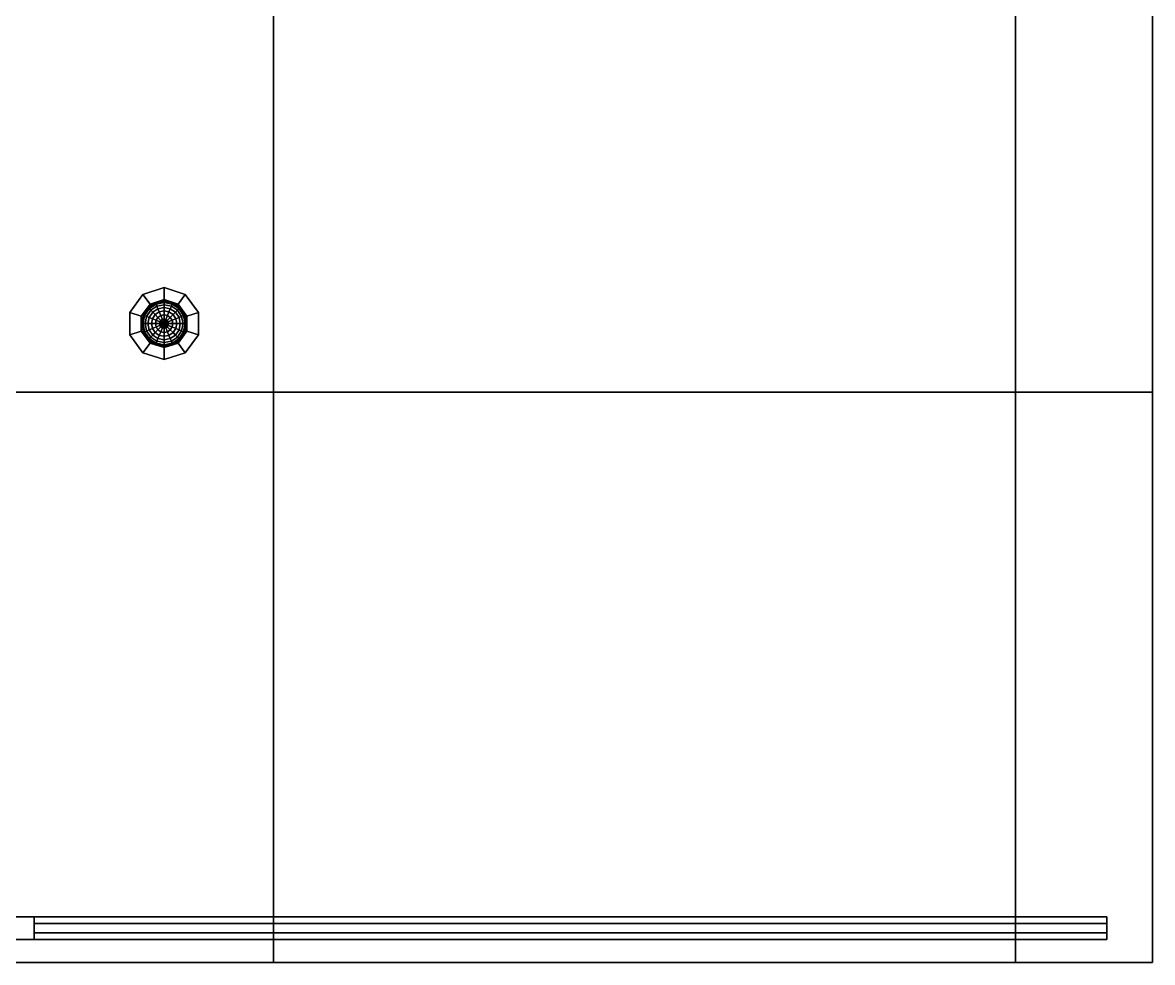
# Model space of a CAD drawing. Header units: millimetres. Extents: x -11 to 11, y -5.8 to 5.8.
# Drawn here: x 8.525 to 11, y -4.263 to -2.203 of the extents above; entities that cross this region are included whole.
import ezdxf

# ---------------------------------------------------------------- set-up
doc = ezdxf.new("R2010")
doc.units = ezdxf.units.MM
for name, color, linetype in [('copertura', 8, 'Continuous'), ('cromato', 251, 'Continuous'), ('lampada', 7, 'Continuous'), ('pavimento_balcone', 254, 'Continuous'), ('pavimento_pt', 7, 'Continuous'), ('ringhiera', 251, 'Continuous'), ('rolf', 254, 'Continuous'), ('solaio', 7, 'Continuous'), ('vetro_pannello', 248, 'Continuous')]:
    doc.layers.add(name, color=color, linetype=linetype)

msp = doc.modelspace()

# ---------------------------------------------------------------- linework, layer by layer
at = {"layer": 'copertura'}
for points in [[(10.7, 0.7375), (10.7, -4.2625), (10.7, -4.2625, 2.9), (10.7, 0.7375, 2.9)], [(10.7, 0.7375, 2.9), (10.7, -4.2625, 2.9), (10.7, -4.2625, 5.8), (10.7, 0.7375, 5.8)], [(11, -4.2625), (11, 0.7375), (11, 0.7375, 3.15), (11, -4.2625, 3.15)], [(11, -4.2625, 3.15), (11, 0.7375, 3.15), (11, 0.7375, 6.3), (11, -4.2625, 6.3)], [(0, -0.0125, 6.3), (0, -4.2625, 6.3), (11, -4.2625, 6.3), (11, -0.0125, 6.3)], [(11, -4.2625, 6.3), (7.15, -4.2625, 6.3), (7, -4.2625, 5.8), (10.7, -4.2625, 5.8)], [(10.7, -4.2625), (11, -4.2625), (11, -4.2625, 6.3), (10.7, -4.2625, 5.8)]]:
    msp.add_3dface(points, dxfattribs=at)
at = {"layer": 'cromato'}
for points in [[(8.835, -2.81, 2.7), (8.835, -2.7837, 2.7), (8.7887, -2.7987, 2.7), (8.8041, -2.82, 2.7)], [(8.8041, -2.82, 2.675), (8.7887, -2.7987, 2.675), (8.835, -2.7837, 2.675), (8.835, -2.81, 2.675)], [(8.7887, -2.7987, 2.7), (8.835, -2.7837, 2.7), (8.835, -2.7837, 2.675), (8.7887, -2.7987, 2.675)], [(8.835, -2.81, 5.7), (8.835, -2.7837, 5.7), (8.7887, -2.7987, 5.7), (8.8041, -2.82, 5.7)], [(8.8041, -2.82, 5.675), (8.7887, -2.7987, 5.675), (8.835, -2.7837, 5.675), (8.835, -2.81, 5.675)], [(8.7887, -2.7987, 5.7), (8.835, -2.7837, 5.7), (8.835, -2.7837, 5.675), (8.7887, -2.7987, 5.675)], [(8.8659, -2.82, 2.7), (8.8814, -2.7987, 2.7), (8.835, -2.7837, 2.7), (8.835, -2.81, 2.7)], [(8.835, -2.81, 2.675), (8.835, -2.7837, 2.675), (8.8814, -2.7987, 2.675), (8.8659, -2.82, 2.675)], [(8.835, -2.81, 2.7), (8.835, -2.7837, 2.7), (8.835, -2.7837, 2.675), (8.835, -2.81, 2.675)], [(8.835, -2.7837, 2.7), (8.8814, -2.7987, 2.7), (8.8814, -2.7987, 2.675), (8.835, -2.7837, 2.675)], [(8.835, -2.7837, 2.7), (8.835, -2.81, 2.7), (8.835, -2.81, 2.675), (8.835, -2.7837, 2.675)], [(8.8659, -2.82, 5.7), (8.8814, -2.7987, 5.7), (8.835, -2.7837, 5.7), (8.835, -2.81, 5.7)], [(8.835, -2.81, 5.675), (8.835, -2.7837, 5.675), (8.8814, -2.7987, 5.675), (8.8659, -2.82, 5.675)], [(8.835, -2.81, 5.7), (8.835, -2.7837, 5.7), (8.835, -2.7837, 5.675), (8.835, -2.81, 5.675)], [(8.835, -2.7837, 5.7), (8.8814, -2.7987, 5.7), (8.8814, -2.7987, 5.675), (8.835, -2.7837, 5.675)], [(8.835, -2.7837, 5.7), (8.835, -2.81, 5.7), (8.835, -2.81, 5.675), (8.835, -2.7837, 5.675)], [(8.8041, -2.82, 2.7), (8.7887, -2.7987, 2.7), (8.76, -2.8382, 2.7), (8.785, -2.8463, 2.7)], [(8.785, -2.8463, 2.675), (8.76, -2.8382, 2.675), (8.7887, -2.7987, 2.675), (8.8041, -2.82, 2.675)], [(8.76, -2.8382, 2.7), (8.7887, -2.7987, 2.7), (8.7887, -2.7987, 2.675), (8.76, -2.8382, 2.675)], [(8.8041, -2.82, 5.7), (8.7887, -2.7987, 5.7), (8.76, -2.8382, 5.7), (8.785, -2.8463, 5.7)], [(8.785, -2.8463, 5.675), (8.76, -2.8382, 5.675), (8.7887, -2.7987, 5.675), (8.8041, -2.82, 5.675)], [(8.76, -2.8382, 5.7), (8.7887, -2.7987, 5.7), (8.7887, -2.7987, 5.675), (8.76, -2.8382, 5.675)], [(8.8041, -2.82, 2.675), (8.785, -2.8463, 2.675), (8.785, -2.8463, 2.7), (8.8041, -2.82, 2.7)], [(8.8041, -2.82, 5.675), (8.785, -2.8463, 5.675), (8.785, -2.8463, 5.7), (8.8041, -2.82, 5.7)], [(8.8041, -2.82, 2.7), (8.7887, -2.7987, 2.7), (8.7887, -2.7987, 2.675), (8.8041, -2.82, 2.675)], [(8.7887, -2.7987, 2.7), (8.8041, -2.82, 2.7), (8.8041, -2.82, 2.675), (8.7887, -2.7987, 2.675)], [(8.8041, -2.82, 5.7), (8.7887, -2.7987, 5.7), (8.7887, -2.7987, 5.675), (8.8041, -2.82, 5.675)], [(8.7887, -2.7987, 5.7), (8.8041, -2.82, 5.7), (8.8041, -2.82, 5.675), (8.7887, -2.7987, 5.675)], [(8.835, -2.81, 2.675), (8.8041, -2.82, 2.675), (8.8041, -2.82, 2.7), (8.835, -2.81, 2.7)], [(8.835, -2.81, 5.675), (8.8041, -2.82, 5.675), (8.8041, -2.82, 5.7), (8.835, -2.81, 5.7)], [(8.8659, -2.82, 2.675), (8.835, -2.81, 2.675), (8.835, -2.81, 2.7), (8.8659, -2.82, 2.7)], [(8.8659, -2.82, 5.675), (8.835, -2.81, 5.675), (8.835, -2.81, 5.7), (8.8659, -2.82, 5.7)], [(8.8814, -2.7987, 2.7), (8.8659, -2.82, 2.7), (8.8659, -2.82, 2.675), (8.8814, -2.7987, 2.675)], [(8.885, -2.8463, 2.7), (8.91, -2.8382, 2.7), (8.8814, -2.7987, 2.7), (8.8659, -2.82, 2.7)], [(8.8659, -2.82, 2.675), (8.8814, -2.7987, 2.675), (8.91, -2.8382, 2.675), (8.885, -2.8463, 2.675)], [(8.8659, -2.82, 2.7), (8.8814, -2.7987, 2.7), (8.8814, -2.7987, 2.675), (8.8659, -2.82, 2.675)], [(8.8814, -2.7987, 5.7), (8.8659, -2.82, 5.7), (8.8659, -2.82, 5.675), (8.8814, -2.7987, 5.675)], [(8.885, -2.8463, 5.7), (8.91, -2.8382, 5.7), (8.8814, -2.7987, 5.7), (8.8659, -2.82, 5.7)], [(8.8659, -2.82, 5.675), (8.8814, -2.7987, 5.675), (8.91, -2.8382, 5.675), (8.885, -2.8463, 5.675)], [(8.8659, -2.82, 5.7), (8.8814, -2.7987, 5.7), (8.8814, -2.7987, 5.675), (8.8659, -2.82, 5.675)], [(8.885, -2.8463, 2.675), (8.8659, -2.82, 2.675), (8.8659, -2.82, 2.7), (8.885, -2.8463, 2.7)], [(8.885, -2.8463, 5.675), (8.8659, -2.82, 5.675), (8.8659, -2.82, 5.7), (8.885, -2.8463, 5.7)], [(8.8814, -2.7987, 2.7), (8.91, -2.8382, 2.7), (8.91, -2.8382, 2.675), (8.8814, -2.7987, 2.675)], [(8.8814, -2.7987, 5.7), (8.91, -2.8382, 5.7), (8.91, -2.8382, 5.675), (8.8814, -2.7987, 5.675)], [(8.785, -2.8463, 2.7), (8.76, -2.8382, 2.7), (8.76, -2.8382, 2.675), (8.785, -2.8463, 2.675)], [(8.785, -2.8788, 2.7), (8.76, -2.8869, 2.7), (8.76, -2.8382, 2.7), (8.785, -2.8463, 2.7)], [(8.785, -2.8463, 2.675), (8.76, -2.8382, 2.675), (8.76, -2.8869, 2.675), (8.785, -2.8788, 2.675)], [(8.785, -2.8463, 2.7), (8.76, -2.8382, 2.7), (8.76, -2.8382, 2.675), (8.785, -2.8463, 2.675)], [(8.76, -2.8382, 2.7), (8.76, -2.8869, 2.7), (8.76, -2.8869, 2.675), (8.76, -2.8382, 2.675)], [(8.785, -2.8463, 5.7), (8.76, -2.8382, 5.7), (8.76, -2.8382, 5.675), (8.785, -2.8463, 5.675)], [(8.785, -2.8788, 5.7), (8.76, -2.8869, 5.7), (8.76, -2.8382, 5.7), (8.785, -2.8463, 5.7)], [(8.785, -2.8463, 5.675), (8.76, -2.8382, 5.675), (8.76, -2.8869, 5.675), (8.785, -2.8788, 5.675)], [(8.785, -2.8463, 5.7), (8.76, -2.8382, 5.7), (8.76, -2.8382, 5.675), (8.785, -2.8463, 5.675)], [(8.76, -2.8382, 5.7), (8.76, -2.8869, 5.7), (8.76, -2.8869, 5.675), (8.76, -2.8382, 5.675)], [(8.885, -2.8788, 2.7), (8.91, -2.8869, 2.7), (8.91, -2.8382, 2.7), (8.885, -2.8463, 2.7)], [(8.885, -2.8463, 2.675), (8.91, -2.8382, 2.675), (8.91, -2.8869, 2.675), (8.885, -2.8788, 2.675)], [(8.885, -2.8463, 2.7), (8.91, -2.8382, 2.7), (8.91, -2.8382, 2.675), (8.885, -2.8463, 2.675)], [(8.91, -2.8382, 2.7), (8.885, -2.8463, 2.7), (8.885, -2.8463, 2.675), (8.91, -2.8382, 2.675)], [(8.885, -2.8788, 5.7), (8.91, -2.8869, 5.7), (8.91, -2.8382, 5.7), (8.885, -2.8463, 5.7)], [(8.885, -2.8463, 5.675), (8.91, -2.8382, 5.675), (8.91, -2.8869, 5.675), (8.885, -2.8788, 5.675)], [(8.885, -2.8463, 5.7), (8.91, -2.8382, 5.7), (8.91, -2.8382, 5.675), (8.885, -2.8463, 5.675)], [(8.91, -2.8382, 5.7), (8.885, -2.8463, 5.7), (8.885, -2.8463, 5.675), (8.91, -2.8382, 5.675)], [(8.91, -2.8382, 2.7), (8.91, -2.8869, 2.7), (8.91, -2.8869, 2.675), (8.91, -2.8382, 2.675)], [(8.91, -2.8382, 5.7), (8.91, -2.8869, 5.7), (8.91, -2.8869, 5.675), (8.91, -2.8382, 5.675)], [(8.785, -2.8788, 2.675), (8.785, -2.8463, 2.675), (8.785, -2.8463, 2.7), (8.785, -2.8788, 2.7)], [(8.785, -2.8788, 5.675), (8.785, -2.8463, 5.675), (8.785, -2.8463, 5.7), (8.785, -2.8788, 5.7)], [(8.885, -2.8788, 2.675), (8.885, -2.8463, 2.675), (8.885, -2.8463, 2.7), (8.885, -2.8788, 2.7)], [(8.885, -2.8788, 5.675), (8.885, -2.8463, 5.675), (8.885, -2.8463, 5.7), (8.885, -2.8788, 5.7)], [(8.76, -2.8869, 2.7), (8.785, -2.8788, 2.7), (8.785, -2.8788, 2.675), (8.76, -2.8869, 2.675)], [(8.8041, -2.9051, 2.7), (8.7887, -2.9263, 2.7), (8.76, -2.8869, 2.7), (8.785, -2.8788, 2.7)], [(8.785, -2.8788, 2.675), (8.76, -2.8869, 2.675), (8.7887, -2.9263, 2.675), (8.8041, -2.9051, 2.675)], [(8.785, -2.8788, 2.7), (8.76, -2.8869, 2.7), (8.76, -2.8869, 2.675), (8.785, -2.8788, 2.675)], [(8.76, -2.8869, 5.7), (8.785, -2.8788, 5.7), (8.785, -2.8788, 5.675), (8.76, -2.8869, 5.675)], [(8.8041, -2.9051, 5.7), (8.7887, -2.9263, 5.7), (8.76, -2.8869, 5.7), (8.785, -2.8788, 5.7)], [(8.785, -2.8788, 5.675), (8.76, -2.8869, 5.675), (8.7887, -2.9263, 5.675), (8.8041, -2.9051, 5.675)], [(8.785, -2.8788, 5.7), (8.76, -2.8869, 5.7), (8.76, -2.8869, 5.675), (8.785, -2.8788, 5.675)], [(8.76, -2.8869, 2.7), (8.7887, -2.9263, 2.7), (8.7887, -2.9263, 2.675), (8.76, -2.8869, 2.675)], [(8.76, -2.8869, 5.7), (8.7887, -2.9263, 5.7), (8.7887, -2.9263, 5.675), (8.76, -2.8869, 5.675)], [(8.8041, -2.9051, 2.675), (8.785, -2.8788, 2.675), (8.785, -2.8788, 2.7), (8.8041, -2.9051, 2.7)], [(8.8041, -2.9051, 5.675), (8.785, -2.8788, 5.675), (8.785, -2.8788, 5.7), (8.8041, -2.9051, 5.7)], [(8.885, -2.8788, 2.7), (8.91, -2.8869, 2.7), (8.8814, -2.9263, 2.7), (8.8659, -2.9051, 2.7)], [(8.8659, -2.9051, 2.675), (8.8814, -2.9263, 2.675), (8.91, -2.8869, 2.675), (8.885, -2.8788, 2.675)], [(8.885, -2.8788, 2.675), (8.8659, -2.9051, 2.675), (8.8659, -2.9051, 2.7), (8.885, -2.8788, 2.7)], [(8.885, -2.8788, 5.7), (8.91, -2.8869, 5.7), (8.8814, -2.9263, 5.7), (8.8659, -2.9051, 5.7)], [(8.8659, -2.9051, 5.675), (8.8814, -2.9263, 5.675), (8.91, -2.8869, 5.675), (8.885, -2.8788, 5.675)], [(8.885, -2.8788, 5.675), (8.8659, -2.9051, 5.675), (8.8659, -2.9051, 5.7), (8.885, -2.8788, 5.7)], [(8.8814, -2.9263, 2.7), (8.91, -2.8869, 2.7), (8.91, -2.8869, 2.675), (8.8814, -2.9263, 2.675)], [(8.8814, -2.9263, 5.7), (8.91, -2.8869, 5.7), (8.91, -2.8869, 5.675), (8.8814, -2.9263, 5.675)], [(8.91, -2.8869, 2.7), (8.885, -2.8788, 2.7), (8.885, -2.8788, 2.675), (8.91, -2.8869, 2.675)], [(8.91, -2.8869, 2.7), (8.885, -2.8788, 2.7), (8.885, -2.8788, 2.675), (8.91, -2.8869, 2.675)], [(8.91, -2.8869, 5.7), (8.885, -2.8788, 5.7), (8.885, -2.8788, 5.675), (8.91, -2.8869, 5.675)], [(8.91, -2.8869, 5.7), (8.885, -2.8788, 5.7), (8.885, -2.8788, 5.675), (8.91, -2.8869, 5.675)], [(8.7887, -2.9263, 2.7), (8.8041, -2.9051, 2.7), (8.8041, -2.9051, 2.675), (8.7887, -2.9263, 2.675)], [(8.835, -2.9151, 2.7), (8.835, -2.9414, 2.7), (8.7887, -2.9263, 2.7), (8.8041, -2.9051, 2.7)], [(8.8041, -2.9051, 2.675), (8.7887, -2.9263, 2.675), (8.835, -2.9414, 2.675), (8.835, -2.9151, 2.675)], [(8.8041, -2.9051, 2.7), (8.7887, -2.9263, 2.7), (8.7887, -2.9263, 2.675), (8.8041, -2.9051, 2.675)], [(8.7887, -2.9263, 5.7), (8.8041, -2.9051, 5.7), (8.8041, -2.9051, 5.675), (8.7887, -2.9263, 5.675)], [(8.835, -2.9151, 5.7), (8.835, -2.9414, 5.7), (8.7887, -2.9263, 5.7), (8.8041, -2.9051, 5.7)], [(8.8041, -2.9051, 5.675), (8.7887, -2.9263, 5.675), (8.835, -2.9414, 5.675), (8.835, -2.9151, 5.675)], [(8.8041, -2.9051, 5.7), (8.7887, -2.9263, 5.7), (8.7887, -2.9263, 5.675), (8.8041, -2.9051, 5.675)], [(8.835, -2.9151, 2.675), (8.8041, -2.9051, 2.675), (8.8041, -2.9051, 2.7), (8.835, -2.9151, 2.7)], [(8.835, -2.9151, 5.675), (8.8041, -2.9051, 5.675), (8.8041, -2.9051, 5.7), (8.835, -2.9151, 5.7)], [(8.8659, -2.9051, 2.7), (8.8814, -2.9263, 2.7), (8.835, -2.9414, 2.7), (8.835, -2.9151, 2.7)], [(8.835, -2.9151, 2.675), (8.835, -2.9414, 2.675), (8.8814, -2.9263, 2.675), (8.8659, -2.9051, 2.675)], [(8.8659, -2.9051, 2.675), (8.835, -2.9151, 2.675), (8.835, -2.9151, 2.7), (8.8659, -2.9051, 2.7)], [(8.8659, -2.9051, 5.7), (8.8814, -2.9263, 5.7), (8.835, -2.9414, 5.7), (8.835, -2.9151, 5.7)], [(8.835, -2.9151, 5.675), (8.835, -2.9414, 5.675), (8.8814, -2.9263, 5.675), (8.8659, -2.9051, 5.675)], [(8.8659, -2.9051, 5.675), (8.835, -2.9151, 5.675), (8.835, -2.9151, 5.7), (8.8659, -2.9051, 5.7)], [(8.835, -2.9414, 2.7), (8.835, -2.9151, 2.7), (8.835, -2.9151, 2.675), (8.835, -2.9414, 2.675)], [(8.835, -2.9151, 2.7), (8.835, -2.9414, 2.7), (8.835, -2.9414, 2.675), (8.835, -2.9151, 2.675)], [(8.835, -2.9414, 5.7), (8.835, -2.9151, 5.7), (8.835, -2.9151, 5.675), (8.835, -2.9414, 5.675)], [(8.835, -2.9151, 5.7), (8.835, -2.9414, 5.7), (8.835, -2.9414, 5.675), (8.835, -2.9151, 5.675)], [(8.8814, -2.9263, 2.7), (8.8659, -2.9051, 2.7), (8.8659, -2.9051, 2.675), (8.8814, -2.9263, 2.675)], [(8.8659, -2.9051, 2.7), (8.8814, -2.9263, 2.7), (8.8814, -2.9263, 2.675), (8.8659, -2.9051, 2.675)], [(8.8814, -2.9263, 5.7), (8.8659, -2.9051, 5.7), (8.8659, -2.9051, 5.675), (8.8814, -2.9263, 5.675)], [(8.8659, -2.9051, 5.7), (8.8814, -2.9263, 5.7), (8.8814, -2.9263, 5.675), (8.8659, -2.9051, 5.675)], [(8.7887, -2.9263, 2.7), (8.835, -2.9414, 2.7), (8.835, -2.9414, 2.675), (8.7887, -2.9263, 2.675)], [(8.7887, -2.9263, 5.7), (8.835, -2.9414, 5.7), (8.835, -2.9414, 5.675), (8.7887, -2.9263, 5.675)], [(8.835, -2.9414, 2.7), (8.8814, -2.9263, 2.7), (8.8814, -2.9263, 2.675), (8.835, -2.9414, 2.675)], [(8.835, -2.9414, 5.7), (8.8814, -2.9263, 5.7), (8.8814, -2.9263, 5.675), (8.835, -2.9414, 5.675)]]:
    msp.add_3dface(points, dxfattribs=at)
at = {"layer": 'lampada'}
for points in [[(8.8003, -2.8279, 2.6652), (8.8163, -2.8172, 2.6652), (8.8159, -2.8164, 2.675), (8.7997, -2.8272, 2.675)], [(8.8003, -2.8279, 5.6652), (8.8163, -2.8172, 5.6652), (8.8159, -2.8164, 5.675), (8.7997, -2.8272, 5.675)], [(8.8024, -2.8299, 2.6559), (8.8173, -2.8199, 2.6559), (8.8163, -2.8172, 2.6652), (8.8003, -2.8279, 2.6652)], [(8.8024, -2.8299, 5.6559), (8.8173, -2.8199, 5.6559), (8.8163, -2.8172, 5.6652), (8.8003, -2.8279, 5.6652)], [(8.8056, -2.8332, 2.6472), (8.8191, -2.8241, 2.6472), (8.8173, -2.8199, 2.6559), (8.8024, -2.8299, 2.6559)], [(8.8056, -2.8332, 5.6472), (8.8191, -2.8241, 5.6472), (8.8173, -2.8199, 5.6559), (8.8024, -2.8299, 5.6559)], [(8.8163, -2.8172, 2.6652), (8.835, -2.8135, 2.6652), (8.835, -2.8125, 2.675), (8.8159, -2.8164, 2.675)], [(8.8163, -2.8172, 5.6652), (8.835, -2.8135, 5.6652), (8.835, -2.8125, 5.675), (8.8159, -2.8164, 5.675)], [(8.8173, -2.8199, 2.6559), (8.835, -2.8164, 2.6559), (8.835, -2.8135, 2.6652), (8.8163, -2.8172, 2.6652)], [(8.8173, -2.8199, 5.6559), (8.835, -2.8164, 5.6559), (8.835, -2.8135, 5.6652), (8.8163, -2.8172, 5.6652)], [(8.8191, -2.8241, 2.6472), (8.835, -2.821, 2.6472), (8.835, -2.8164, 2.6559), (8.8173, -2.8199, 2.6559)], [(8.8191, -2.8241, 5.6472), (8.835, -2.821, 5.6472), (8.835, -2.8164, 5.6559), (8.8173, -2.8199, 5.6559)], [(8.8215, -2.8299, 2.6396), (8.835, -2.8272, 2.6396), (8.835, -2.821, 2.6472), (8.8191, -2.8241, 2.6472)], [(8.8215, -2.8299, 5.6396), (8.835, -2.8272, 5.6396), (8.835, -2.821, 5.6472), (8.8191, -2.8241, 5.6472)], [(8.835, -2.8135, 2.6652), (8.8538, -2.8172, 2.6652), (8.8542, -2.8164, 2.675), (8.835, -2.8125, 2.675)], [(8.835, -2.8135, 5.6652), (8.8538, -2.8172, 5.6652), (8.8542, -2.8164, 5.675), (8.835, -2.8125, 5.675)], [(8.835, -2.8164, 2.6559), (8.8527, -2.8199, 2.6559), (8.8538, -2.8172, 2.6652), (8.835, -2.8135, 2.6652)], [(8.835, -2.8164, 5.6559), (8.8527, -2.8199, 5.6559), (8.8538, -2.8172, 5.6652), (8.835, -2.8135, 5.6652)], [(8.835, -2.821, 2.6472), (8.8509, -2.8241, 2.6472), (8.8527, -2.8199, 2.6559), (8.835, -2.8164, 2.6559)], [(8.835, -2.821, 5.6472), (8.8509, -2.8241, 5.6472), (8.8527, -2.8199, 5.6559), (8.835, -2.8164, 5.6559)], [(8.835, -2.8272, 2.6396), (8.8486, -2.8299, 2.6396), (8.8509, -2.8241, 2.6472), (8.835, -2.821, 2.6472)], [(8.835, -2.8272, 5.6396), (8.8486, -2.8299, 5.6396), (8.8509, -2.8241, 5.6472), (8.835, -2.821, 5.6472)], [(8.8509, -2.8241, 2.6472), (8.8644, -2.8332, 2.6472), (8.8677, -2.8299, 2.6559), (8.8527, -2.8199, 2.6559)], [(8.8509, -2.8241, 5.6472), (8.8644, -2.8332, 5.6472), (8.8677, -2.8299, 5.6559), (8.8527, -2.8199, 5.6559)], [(8.8527, -2.8199, 2.6559), (8.8677, -2.8299, 2.6559), (8.8697, -2.8279, 2.6652), (8.8538, -2.8172, 2.6652)], [(8.8527, -2.8199, 5.6559), (8.8677, -2.8299, 5.6559), (8.8697, -2.8279, 5.6652), (8.8538, -2.8172, 5.6652)], [(8.8538, -2.8172, 2.6652), (8.8697, -2.8279, 2.6652), (8.8704, -2.8272, 2.675), (8.8542, -2.8164, 2.675)], [(8.8538, -2.8172, 5.6652), (8.8697, -2.8279, 5.6652), (8.8704, -2.8272, 5.675), (8.8542, -2.8164, 5.675)], [(8.786, -2.8625, 2.6652), (8.7897, -2.8438, 2.6652), (8.7888, -2.8434, 2.675), (8.785, -2.8625, 2.675)], [(8.786, -2.8625, 5.6652), (8.7897, -2.8438, 5.6652), (8.7888, -2.8434, 5.675), (8.785, -2.8625, 5.675)], [(8.7888, -2.8625, 2.6559), (8.7923, -2.8449, 2.6559), (8.7897, -2.8438, 2.6652), (8.786, -2.8625, 2.6652)], [(8.7888, -2.8625, 5.6559), (8.7923, -2.8449, 5.6559), (8.7897, -2.8438, 5.6652), (8.786, -2.8625, 5.6652)], [(8.7897, -2.8438, 2.6652), (8.8003, -2.8279, 2.6652), (8.7997, -2.8272, 2.675), (8.7888, -2.8434, 2.675)], [(8.7897, -2.8438, 5.6652), (8.8003, -2.8279, 5.6652), (8.7997, -2.8272, 5.675), (8.7888, -2.8434, 5.675)], [(8.7934, -2.8625, 2.6472), (8.7966, -2.8466, 2.6472), (8.7923, -2.8449, 2.6559), (8.7888, -2.8625, 2.6559)], [(8.7934, -2.8625, 5.6472), (8.7966, -2.8466, 5.6472), (8.7923, -2.8449, 5.6559), (8.7888, -2.8625, 5.6559)], [(8.7923, -2.8449, 2.6559), (8.8024, -2.8299, 2.6559), (8.8003, -2.8279, 2.6652), (8.7897, -2.8438, 2.6652)], [(8.7923, -2.8449, 5.6559), (8.8024, -2.8299, 5.6559), (8.8003, -2.8279, 5.6652), (8.7897, -2.8438, 5.6652)], [(8.7966, -2.8466, 2.6472), (8.8056, -2.8332, 2.6472), (8.8024, -2.8299, 2.6559), (8.7923, -2.8449, 2.6559)], [(8.7966, -2.8466, 5.6472), (8.8056, -2.8332, 5.6472), (8.8024, -2.8299, 5.6559), (8.7923, -2.8449, 5.6559)], [(8.8024, -2.849, 2.6396), (8.81, -2.8375, 2.6396), (8.8056, -2.8332, 2.6472), (8.7966, -2.8466, 2.6472)], [(8.8024, -2.849, 5.6396), (8.81, -2.8375, 5.6396), (8.8056, -2.8332, 5.6472), (8.7966, -2.8466, 5.6472)], [(8.8094, -2.8519, 2.6334), (8.8154, -2.8429, 2.6334), (8.81, -2.8375, 2.6396), (8.8024, -2.849, 2.6396)], [(8.8094, -2.8519, 5.6334), (8.8154, -2.8429, 5.6334), (8.81, -2.8375, 5.6396), (8.8024, -2.849, 5.6396)], [(8.81, -2.8375, 2.6396), (8.8215, -2.8299, 2.6396), (8.8191, -2.8241, 2.6472), (8.8056, -2.8332, 2.6472)], [(8.81, -2.8375, 5.6396), (8.8215, -2.8299, 5.6396), (8.8191, -2.8241, 5.6472), (8.8056, -2.8332, 5.6472)], [(8.8173, -2.8552, 2.6288), (8.8215, -2.849, 2.6288), (8.8154, -2.8429, 2.6334), (8.8094, -2.8519, 2.6334)], [(8.8173, -2.8552, 5.6288), (8.8215, -2.849, 5.6288), (8.8154, -2.8429, 5.6334), (8.8094, -2.8519, 5.6334)], [(8.8154, -2.8429, 2.6334), (8.8244, -2.8369, 2.6334), (8.8215, -2.8299, 2.6396), (8.81, -2.8375, 2.6396)], [(8.8154, -2.8429, 5.6334), (8.8244, -2.8369, 5.6334), (8.8215, -2.8299, 5.6396), (8.81, -2.8375, 5.6396)], [(8.8215, -2.849, 2.6288), (8.8277, -2.8449, 2.6288), (8.8244, -2.8369, 2.6334), (8.8154, -2.8429, 2.6334)], [(8.8215, -2.849, 5.6288), (8.8277, -2.8449, 5.6288), (8.8244, -2.8369, 5.6334), (8.8154, -2.8429, 5.6334)], [(8.8244, -2.8369, 2.6334), (8.835, -2.8348, 2.6334), (8.835, -2.8272, 2.6396), (8.8215, -2.8299, 2.6396)], [(8.8244, -2.8369, 5.6334), (8.835, -2.8348, 5.6334), (8.835, -2.8272, 5.6396), (8.8215, -2.8299, 5.6396)], [(8.8281, -2.8557, 2.626), (8.8313, -2.8535, 2.626), (8.8277, -2.8449, 2.6288), (8.8215, -2.849, 2.6288)], [(8.8281, -2.8557, 5.626), (8.8313, -2.8535, 5.626), (8.8277, -2.8449, 5.6288), (8.8215, -2.849, 5.6288)], [(8.8277, -2.8449, 2.6288), (8.835, -2.8434, 2.6288), (8.835, -2.8348, 2.6334), (8.8244, -2.8369, 2.6334)], [(8.8277, -2.8449, 5.6288), (8.835, -2.8434, 5.6288), (8.835, -2.8348, 5.6334), (8.8244, -2.8369, 5.6334)], [(8.8313, -2.8535, 2.626), (8.835, -2.8528, 2.626), (8.835, -2.8434, 2.6288), (8.8277, -2.8449, 2.6288)], [(8.8313, -2.8535, 5.626), (8.835, -2.8528, 5.626), (8.835, -2.8434, 5.6288), (8.8277, -2.8449, 5.6288)], [(8.835, -2.8348, 2.6334), (8.8457, -2.8369, 2.6334), (8.8486, -2.8299, 2.6396), (8.835, -2.8272, 2.6396)], [(8.835, -2.8348, 5.6334), (8.8457, -2.8369, 5.6334), (8.8486, -2.8299, 5.6396), (8.835, -2.8272, 5.6396)], [(8.835, -2.8434, 2.6288), (8.8423, -2.8449, 2.6288), (8.8457, -2.8369, 2.6334), (8.835, -2.8348, 2.6334)], [(8.835, -2.8434, 5.6288), (8.8423, -2.8449, 5.6288), (8.8457, -2.8369, 5.6334), (8.835, -2.8348, 5.6334)], [(8.835, -2.8528, 2.626), (8.8388, -2.8535, 2.626), (8.8423, -2.8449, 2.6288), (8.835, -2.8434, 2.6288)], [(8.835, -2.8528, 5.626), (8.8388, -2.8535, 5.626), (8.8423, -2.8449, 5.6288), (8.835, -2.8434, 5.6288)], [(8.8388, -2.8535, 2.626), (8.8419, -2.8557, 2.626), (8.8486, -2.849, 2.6288), (8.8423, -2.8449, 2.6288)], [(8.8388, -2.8535, 5.626), (8.8419, -2.8557, 5.626), (8.8486, -2.849, 5.6288), (8.8423, -2.8449, 5.6288)], [(8.8423, -2.8449, 2.6288), (8.8486, -2.849, 2.6288), (8.8547, -2.8429, 2.6334), (8.8457, -2.8369, 2.6334)], [(8.8423, -2.8449, 5.6288), (8.8486, -2.849, 5.6288), (8.8547, -2.8429, 5.6334), (8.8457, -2.8369, 5.6334)], [(8.8457, -2.8369, 2.6334), (8.8547, -2.8429, 2.6334), (8.86, -2.8375, 2.6396), (8.8486, -2.8299, 2.6396)], [(8.8457, -2.8369, 5.6334), (8.8547, -2.8429, 5.6334), (8.86, -2.8375, 5.6396), (8.8486, -2.8299, 5.6396)], [(8.8486, -2.8299, 2.6396), (8.86, -2.8375, 2.6396), (8.8644, -2.8332, 2.6472), (8.8509, -2.8241, 2.6472)], [(8.8486, -2.8299, 5.6396), (8.86, -2.8375, 5.6396), (8.8644, -2.8332, 5.6472), (8.8509, -2.8241, 5.6472)], [(8.8486, -2.849, 2.6288), (8.8527, -2.8552, 2.6288), (8.8607, -2.8519, 2.6334), (8.8547, -2.8429, 2.6334)], [(8.8486, -2.849, 5.6288), (8.8527, -2.8552, 5.6288), (8.8607, -2.8519, 5.6334), (8.8547, -2.8429, 5.6334)], [(8.8547, -2.8429, 2.6334), (8.8607, -2.8519, 2.6334), (8.8677, -2.849, 2.6396), (8.86, -2.8375, 2.6396)], [(8.8547, -2.8429, 5.6334), (8.8607, -2.8519, 5.6334), (8.8677, -2.849, 5.6396), (8.86, -2.8375, 5.6396)], [(8.86, -2.8375, 2.6396), (8.8677, -2.849, 2.6396), (8.8734, -2.8466, 2.6472), (8.8644, -2.8332, 2.6472)], [(8.86, -2.8375, 5.6396), (8.8677, -2.849, 5.6396), (8.8734, -2.8466, 5.6472), (8.8644, -2.8332, 5.6472)], [(8.8644, -2.8332, 2.6472), (8.8734, -2.8466, 2.6472), (8.8777, -2.8449, 2.6559), (8.8677, -2.8299, 2.6559)], [(8.8644, -2.8332, 5.6472), (8.8734, -2.8466, 5.6472), (8.8777, -2.8449, 5.6559), (8.8677, -2.8299, 5.6559)], [(8.8677, -2.8299, 2.6559), (8.8777, -2.8449, 2.6559), (8.8803, -2.8438, 2.6652), (8.8697, -2.8279, 2.6652)], [(8.8677, -2.8299, 5.6559), (8.8777, -2.8449, 5.6559), (8.8803, -2.8438, 5.6652), (8.8697, -2.8279, 5.6652)], [(8.8697, -2.8279, 2.6652), (8.8803, -2.8438, 2.6652), (8.8812, -2.8434, 2.675), (8.8704, -2.8272, 2.675)], [(8.8697, -2.8279, 5.6652), (8.8803, -2.8438, 5.6652), (8.8812, -2.8434, 5.675), (8.8704, -2.8272, 5.675)], [(8.8734, -2.8466, 2.6472), (8.8766, -2.8625, 2.6472), (8.8812, -2.8625, 2.6559), (8.8777, -2.8449, 2.6559)], [(8.8734, -2.8466, 5.6472), (8.8766, -2.8625, 5.6472), (8.8812, -2.8625, 5.6559), (8.8777, -2.8449, 5.6559)], [(8.8777, -2.8449, 2.6559), (8.8812, -2.8625, 2.6559), (8.8841, -2.8625, 2.6652), (8.8803, -2.8438, 2.6652)], [(8.8777, -2.8449, 5.6559), (8.8812, -2.8625, 5.6559), (8.8841, -2.8625, 5.6652), (8.8803, -2.8438, 5.6652)], [(8.8803, -2.8438, 2.6652), (8.8841, -2.8625, 2.6652), (8.885, -2.8625, 2.675), (8.8812, -2.8434, 2.675)], [(8.8803, -2.8438, 5.6652), (8.8841, -2.8625, 5.6652), (8.885, -2.8625, 5.675), (8.8812, -2.8434, 5.675)], [(8.7897, -2.8813, 2.6652), (8.786, -2.8625, 2.6652), (8.785, -2.8625, 2.675), (8.7888, -2.8817, 2.675)], [(8.7897, -2.8813, 5.6652), (8.786, -2.8625, 5.6652), (8.785, -2.8625, 5.675), (8.7888, -2.8817, 5.675)], [(8.7923, -2.8802, 2.6559), (8.7888, -2.8625, 2.6559), (8.786, -2.8625, 2.6652), (8.7897, -2.8813, 2.6652)], [(8.7923, -2.8802, 5.6559), (8.7888, -2.8625, 5.6559), (8.786, -2.8625, 5.6652), (8.7897, -2.8813, 5.6652)], [(8.7966, -2.8785, 2.6472), (8.7934, -2.8625, 2.6472), (8.7888, -2.8625, 2.6559), (8.7923, -2.8802, 2.6559)], [(8.7966, -2.8785, 5.6472), (8.7934, -2.8625, 5.6472), (8.7888, -2.8625, 5.6559), (8.7923, -2.8802, 5.6559)], [(8.7997, -2.8625, 2.6396), (8.8024, -2.849, 2.6396), (8.7966, -2.8466, 2.6472), (8.7934, -2.8625, 2.6472)], [(8.7997, -2.8625, 5.6396), (8.8024, -2.849, 5.6396), (8.7966, -2.8466, 5.6472), (8.7934, -2.8625, 5.6472)], [(8.8024, -2.8761, 2.6396), (8.7997, -2.8625, 2.6396), (8.7934, -2.8625, 2.6472), (8.7966, -2.8785, 2.6472)], [(8.8024, -2.8761, 5.6396), (8.7997, -2.8625, 5.6396), (8.7934, -2.8625, 5.6472), (8.7966, -2.8785, 5.6472)], [(8.8072, -2.8625, 2.6334), (8.8094, -2.8519, 2.6334), (8.8024, -2.849, 2.6396), (8.7997, -2.8625, 2.6396)], [(8.8072, -2.8625, 5.6334), (8.8094, -2.8519, 5.6334), (8.8024, -2.849, 5.6396), (8.7997, -2.8625, 5.6396)], [(8.8094, -2.8732, 2.6334), (8.8072, -2.8625, 2.6334), (8.7997, -2.8625, 2.6396), (8.8024, -2.8761, 2.6396)], [(8.8094, -2.8732, 5.6334), (8.8072, -2.8625, 5.6334), (8.7997, -2.8625, 5.6396), (8.8024, -2.8761, 5.6396)], [(8.8159, -2.8625, 2.6288), (8.8173, -2.8552, 2.6288), (8.8094, -2.8519, 2.6334), (8.8072, -2.8625, 2.6334)], [(8.8159, -2.8625, 5.6288), (8.8173, -2.8552, 5.6288), (8.8094, -2.8519, 5.6334), (8.8072, -2.8625, 5.6334)], [(8.8173, -2.8699, 2.6288), (8.8159, -2.8625, 2.6288), (8.8072, -2.8625, 2.6334), (8.8094, -2.8732, 2.6334)], [(8.8173, -2.8699, 5.6288), (8.8159, -2.8625, 5.6288), (8.8072, -2.8625, 5.6334), (8.8094, -2.8732, 5.6334)], [(8.8215, -2.8761, 2.6288), (8.8173, -2.8699, 2.6288), (8.8094, -2.8732, 2.6334), (8.8154, -2.8822, 2.6334)], [(8.8215, -2.8761, 5.6288), (8.8173, -2.8699, 5.6288), (8.8094, -2.8732, 5.6334), (8.8154, -2.8822, 5.6334)], [(8.8253, -2.8625, 2.626), (8.826, -2.8588, 2.626), (8.8173, -2.8552, 2.6288), (8.8159, -2.8625, 2.6288)], [(8.8253, -2.8625, 5.626), (8.826, -2.8588, 5.626), (8.8173, -2.8552, 5.6288), (8.8159, -2.8625, 5.6288)], [(8.826, -2.8663, 2.626), (8.8253, -2.8625, 2.626), (8.8159, -2.8625, 2.6288), (8.8173, -2.8699, 2.6288)], [(8.826, -2.8663, 5.626), (8.8253, -2.8625, 5.626), (8.8159, -2.8625, 5.6288), (8.8173, -2.8699, 5.6288)], [(8.826, -2.8588, 2.626), (8.8281, -2.8557, 2.626), (8.8215, -2.849, 2.6288), (8.8173, -2.8552, 2.6288)], [(8.826, -2.8588, 5.626), (8.8281, -2.8557, 5.626), (8.8215, -2.849, 5.6288), (8.8173, -2.8552, 5.6288)], [(8.8281, -2.8694, 2.626), (8.826, -2.8663, 2.626), (8.8173, -2.8699, 2.6288), (8.8215, -2.8761, 2.6288)], [(8.8281, -2.8694, 5.626), (8.826, -2.8663, 5.626), (8.8173, -2.8699, 5.6288), (8.8215, -2.8761, 5.6288)], [(8.8313, -2.8716, 2.626), (8.8281, -2.8694, 2.626), (8.8215, -2.8761, 2.6288), (8.8277, -2.8802, 2.6288)], [(8.8313, -2.8716, 5.626), (8.8281, -2.8694, 5.626), (8.8215, -2.8761, 5.6288), (8.8277, -2.8802, 5.6288)], [(8.835, -2.8625, 2.625), (8.835, -2.8625, 2.625), (8.826, -2.8588, 2.626), (8.8253, -2.8625, 2.626)], [(8.835, -2.8625, 5.625), (8.835, -2.8625, 5.625), (8.826, -2.8588, 5.626), (8.8253, -2.8625, 5.626)], [(8.835, -2.8625, 2.625), (8.835, -2.8625, 2.625), (8.8253, -2.8625, 2.626), (8.826, -2.8663, 2.626)], [(8.835, -2.8625, 5.625), (8.835, -2.8625, 5.625), (8.8253, -2.8625, 5.626), (8.826, -2.8663, 5.626)], [(8.835, -2.8625, 2.625), (8.835, -2.8625, 2.625), (8.8281, -2.8557, 2.626), (8.826, -2.8588, 2.626)], [(8.835, -2.8625, 5.625), (8.835, -2.8625, 5.625), (8.8281, -2.8557, 5.626), (8.826, -2.8588, 5.626)], [(8.835, -2.8625, 2.625), (8.835, -2.8625, 2.625), (8.826, -2.8663, 2.626), (8.8281, -2.8694, 2.626)], [(8.835, -2.8625, 5.625), (8.835, -2.8625, 5.625), (8.826, -2.8663, 5.626), (8.8281, -2.8694, 5.626)], [(8.835, -2.8625, 2.625), (8.835, -2.8625, 2.625), (8.8313, -2.8535, 2.626), (8.8281, -2.8557, 2.626)], [(8.835, -2.8625, 5.625), (8.835, -2.8625, 5.625), (8.8313, -2.8535, 5.626), (8.8281, -2.8557, 5.626)], [(8.835, -2.8625, 2.625), (8.835, -2.8625, 2.625), (8.8281, -2.8694, 2.626), (8.8313, -2.8716, 2.626)], [(8.835, -2.8625, 5.625), (8.835, -2.8625, 5.625), (8.8281, -2.8694, 5.626), (8.8313, -2.8716, 5.626)], [(8.835, -2.8625, 2.625), (8.835, -2.8625, 2.625), (8.835, -2.8528, 2.626), (8.8313, -2.8535, 2.626)], [(8.835, -2.8625, 5.625), (8.835, -2.8625, 5.625), (8.835, -2.8528, 5.626), (8.8313, -2.8535, 5.626)], [(8.835, -2.8625, 2.625), (8.835, -2.8625, 2.625), (8.8313, -2.8716, 2.626), (8.835, -2.8723, 2.626)], [(8.835, -2.8625, 5.625), (8.835, -2.8625, 5.625), (8.8313, -2.8716, 5.626), (8.835, -2.8723, 5.626)], [(8.835, -2.8625, 2.625), (8.835, -2.8625, 2.625), (8.8388, -2.8535, 2.626), (8.835, -2.8528, 2.626)], [(8.835, -2.8625, 5.625), (8.835, -2.8625, 5.625), (8.8388, -2.8535, 5.626), (8.835, -2.8528, 5.626)], [(8.835, -2.8625, 2.625), (8.835, -2.8625, 2.625), (8.8419, -2.8557, 2.626), (8.8388, -2.8535, 2.626)], [(8.835, -2.8625, 5.625), (8.835, -2.8625, 5.625), (8.8419, -2.8557, 5.626), (8.8388, -2.8535, 5.626)], [(8.835, -2.8625, 2.625), (8.835, -2.8625, 2.625), (8.844, -2.8588, 2.626), (8.8419, -2.8557, 2.626)], [(8.835, -2.8625, 5.625), (8.835, -2.8625, 5.625), (8.844, -2.8588, 5.626), (8.8419, -2.8557, 5.626)], [(8.835, -2.8625, 2.625), (8.835, -2.8625, 2.625), (8.8448, -2.8625, 2.626), (8.844, -2.8588, 2.626)], [(8.835, -2.8625, 5.625), (8.835, -2.8625, 5.625), (8.8448, -2.8625, 5.626), (8.844, -2.8588, 5.626)], [(8.835, -2.8625, 2.625), (8.835, -2.8625, 2.625), (8.844, -2.8663, 2.626), (8.8448, -2.8625, 2.626)], [(8.835, -2.8625, 2.625), (8.835, -2.8625, 2.625), (8.8419, -2.8694, 2.626), (8.844, -2.8663, 2.626)], [(8.835, -2.8625, 2.625), (8.835, -2.8625, 2.625), (8.8388, -2.8716, 2.626), (8.8419, -2.8694, 2.626)], [(8.835, -2.8625, 2.625), (8.835, -2.8625, 2.625), (8.835, -2.8723, 2.626), (8.8388, -2.8716, 2.626)], [(8.835, -2.8625, 5.625), (8.835, -2.8625, 5.625), (8.844, -2.8663, 5.626), (8.8448, -2.8625, 5.626)], [(8.835, -2.8625, 5.625), (8.835, -2.8625, 5.625), (8.8419, -2.8694, 5.626), (8.844, -2.8663, 5.626)], [(8.835, -2.8625, 5.625), (8.835, -2.8625, 5.625), (8.8388, -2.8716, 5.626), (8.8419, -2.8694, 5.626)], [(8.835, -2.8625, 5.625), (8.835, -2.8625, 5.625), (8.835, -2.8723, 5.626), (8.8388, -2.8716, 5.626)], [(8.8419, -2.8694, 2.626), (8.8388, -2.8716, 2.626), (8.8423, -2.8802, 2.6288), (8.8486, -2.8761, 2.6288)], [(8.8419, -2.8694, 5.626), (8.8388, -2.8716, 5.626), (8.8423, -2.8802, 5.6288), (8.8486, -2.8761, 5.6288)], [(8.8419, -2.8557, 2.626), (8.844, -2.8588, 2.626), (8.8527, -2.8552, 2.6288), (8.8486, -2.849, 2.6288)], [(8.8419, -2.8557, 5.626), (8.844, -2.8588, 5.626), (8.8527, -2.8552, 5.6288), (8.8486, -2.849, 5.6288)], [(8.844, -2.8663, 2.626), (8.8419, -2.8694, 2.626), (8.8486, -2.8761, 2.6288), (8.8527, -2.8699, 2.6288)], [(8.844, -2.8663, 5.626), (8.8419, -2.8694, 5.626), (8.8486, -2.8761, 5.6288), (8.8527, -2.8699, 5.6288)], [(8.844, -2.8588, 2.626), (8.8448, -2.8625, 2.626), (8.8542, -2.8625, 2.6288), (8.8527, -2.8552, 2.6288)], [(8.844, -2.8588, 5.626), (8.8448, -2.8625, 5.626), (8.8542, -2.8625, 5.6288), (8.8527, -2.8552, 5.6288)], [(8.8448, -2.8625, 2.626), (8.844, -2.8663, 2.626), (8.8527, -2.8699, 2.6288), (8.8542, -2.8625, 2.6288)], [(8.8448, -2.8625, 5.626), (8.844, -2.8663, 5.626), (8.8527, -2.8699, 5.6288), (8.8542, -2.8625, 5.6288)], [(8.8527, -2.8699, 2.6288), (8.8486, -2.8761, 2.6288), (8.8547, -2.8822, 2.6334), (8.8607, -2.8732, 2.6334)], [(8.8527, -2.8699, 5.6288), (8.8486, -2.8761, 5.6288), (8.8547, -2.8822, 5.6334), (8.8607, -2.8732, 5.6334)], [(8.8527, -2.8552, 2.6288), (8.8542, -2.8625, 2.6288), (8.8628, -2.8625, 2.6334), (8.8607, -2.8519, 2.6334)], [(8.8527, -2.8552, 5.6288), (8.8542, -2.8625, 5.6288), (8.8628, -2.8625, 5.6334), (8.8607, -2.8519, 5.6334)], [(8.8542, -2.8625, 2.6288), (8.8527, -2.8699, 2.6288), (8.8607, -2.8732, 2.6334), (8.8628, -2.8625, 2.6334)], [(8.8542, -2.8625, 5.6288), (8.8527, -2.8699, 5.6288), (8.8607, -2.8732, 5.6334), (8.8628, -2.8625, 5.6334)], [(8.8607, -2.8519, 2.6334), (8.8628, -2.8625, 2.6334), (8.8704, -2.8625, 2.6396), (8.8677, -2.849, 2.6396)], [(8.8607, -2.8519, 5.6334), (8.8628, -2.8625, 5.6334), (8.8704, -2.8625, 5.6396), (8.8677, -2.849, 5.6396)], [(8.8628, -2.8625, 2.6334), (8.8607, -2.8732, 2.6334), (8.8677, -2.8761, 2.6396), (8.8704, -2.8625, 2.6396)], [(8.8628, -2.8625, 5.6334), (8.8607, -2.8732, 5.6334), (8.8677, -2.8761, 5.6396), (8.8704, -2.8625, 5.6396)], [(8.8677, -2.849, 2.6396), (8.8704, -2.8625, 2.6396), (8.8766, -2.8625, 2.6472), (8.8734, -2.8466, 2.6472)], [(8.8677, -2.849, 5.6396), (8.8704, -2.8625, 5.6396), (8.8766, -2.8625, 5.6472), (8.8734, -2.8466, 5.6472)], [(8.8704, -2.8625, 2.6396), (8.8677, -2.8761, 2.6396), (8.8734, -2.8785, 2.6472), (8.8766, -2.8625, 2.6472)], [(8.8704, -2.8625, 5.6396), (8.8677, -2.8761, 5.6396), (8.8734, -2.8785, 5.6472), (8.8766, -2.8625, 5.6472)], [(8.8766, -2.8625, 2.6472), (8.8734, -2.8785, 2.6472), (8.8777, -2.8802, 2.6559), (8.8812, -2.8625, 2.6559)], [(8.8766, -2.8625, 5.6472), (8.8734, -2.8785, 5.6472), (8.8777, -2.8802, 5.6559), (8.8812, -2.8625, 5.6559)], [(8.8812, -2.8625, 2.6559), (8.8777, -2.8802, 2.6559), (8.8803, -2.8813, 2.6652), (8.8841, -2.8625, 2.6652)], [(8.8812, -2.8625, 5.6559), (8.8777, -2.8802, 5.6559), (8.8803, -2.8813, 5.6652), (8.8841, -2.8625, 5.6652)], [(8.8841, -2.8625, 2.6652), (8.8803, -2.8813, 2.6652), (8.8812, -2.8817, 2.675), (8.885, -2.8625, 2.675)], [(8.8841, -2.8625, 5.6652), (8.8803, -2.8813, 5.6652), (8.8812, -2.8817, 5.675), (8.885, -2.8625, 5.675)], [(8.8003, -2.8972, 2.6652), (8.7897, -2.8813, 2.6652), (8.7888, -2.8817, 2.675), (8.7997, -2.8979, 2.675)], [(8.8003, -2.8972, 5.6652), (8.7897, -2.8813, 5.6652), (8.7888, -2.8817, 5.675), (8.7997, -2.8979, 5.675)], [(8.8024, -2.8952, 2.6559), (8.7923, -2.8802, 2.6559), (8.7897, -2.8813, 2.6652), (8.8003, -2.8972, 2.6652)], [(8.8024, -2.8952, 5.6559), (8.7923, -2.8802, 5.6559), (8.7897, -2.8813, 5.6652), (8.8003, -2.8972, 5.6652)], [(8.8056, -2.8919, 2.6472), (8.7966, -2.8785, 2.6472), (8.7923, -2.8802, 2.6559), (8.8024, -2.8952, 2.6559)], [(8.8056, -2.8919, 5.6472), (8.7966, -2.8785, 5.6472), (8.7923, -2.8802, 5.6559), (8.8024, -2.8952, 5.6559)], [(8.81, -2.8875, 2.6396), (8.8024, -2.8761, 2.6396), (8.7966, -2.8785, 2.6472), (8.8056, -2.8919, 2.6472)], [(8.81, -2.8875, 5.6396), (8.8024, -2.8761, 5.6396), (8.7966, -2.8785, 5.6472), (8.8056, -2.8919, 5.6472)], [(8.8173, -2.9052, 2.6559), (8.8024, -2.8952, 2.6559), (8.8003, -2.8972, 2.6652), (8.8163, -2.9079, 2.6652)], [(8.8173, -2.9052, 5.6559), (8.8024, -2.8952, 5.6559), (8.8003, -2.8972, 5.6652), (8.8163, -2.9079, 5.6652)], [(8.8154, -2.8822, 2.6334), (8.8094, -2.8732, 2.6334), (8.8024, -2.8761, 2.6396), (8.81, -2.8875, 2.6396)], [(8.8154, -2.8822, 5.6334), (8.8094, -2.8732, 5.6334), (8.8024, -2.8761, 5.6396), (8.81, -2.8875, 5.6396)], [(8.8191, -2.901, 2.6472), (8.8056, -2.8919, 2.6472), (8.8024, -2.8952, 2.6559), (8.8173, -2.9052, 2.6559)], [(8.8191, -2.901, 5.6472), (8.8056, -2.8919, 5.6472), (8.8024, -2.8952, 5.6559), (8.8173, -2.9052, 5.6559)], [(8.8215, -2.8952, 2.6396), (8.81, -2.8875, 2.6396), (8.8056, -2.8919, 2.6472), (8.8191, -2.901, 2.6472)], [(8.8215, -2.8952, 5.6396), (8.81, -2.8875, 5.6396), (8.8056, -2.8919, 5.6472), (8.8191, -2.901, 5.6472)], [(8.8244, -2.8882, 2.6334), (8.8154, -2.8822, 2.6334), (8.81, -2.8875, 2.6396), (8.8215, -2.8952, 2.6396)], [(8.8244, -2.8882, 5.6334), (8.8154, -2.8822, 5.6334), (8.81, -2.8875, 5.6396), (8.8215, -2.8952, 5.6396)], [(8.8277, -2.8802, 2.6288), (8.8215, -2.8761, 2.6288), (8.8154, -2.8822, 2.6334), (8.8244, -2.8882, 2.6334)], [(8.8277, -2.8802, 5.6288), (8.8215, -2.8761, 5.6288), (8.8154, -2.8822, 5.6334), (8.8244, -2.8882, 5.6334)], [(8.835, -2.8979, 2.6396), (8.8215, -2.8952, 2.6396), (8.8191, -2.901, 2.6472), (8.835, -2.9041, 2.6472)], [(8.835, -2.8979, 5.6396), (8.8215, -2.8952, 5.6396), (8.8191, -2.901, 5.6472), (8.835, -2.9041, 5.6472)], [(8.835, -2.8903, 2.6334), (8.8244, -2.8882, 2.6334), (8.8215, -2.8952, 2.6396), (8.835, -2.8979, 2.6396)], [(8.835, -2.8903, 5.6334), (8.8244, -2.8882, 5.6334), (8.8215, -2.8952, 5.6396), (8.835, -2.8979, 5.6396)], [(8.835, -2.8817, 2.6288), (8.8277, -2.8802, 2.6288), (8.8244, -2.8882, 2.6334), (8.835, -2.8903, 2.6334)], [(8.835, -2.8817, 5.6288), (8.8277, -2.8802, 5.6288), (8.8244, -2.8882, 5.6334), (8.835, -2.8903, 5.6334)], [(8.835, -2.8723, 2.626), (8.8313, -2.8716, 2.626), (8.8277, -2.8802, 2.6288), (8.835, -2.8817, 2.6288)], [(8.835, -2.8723, 5.626), (8.8313, -2.8716, 5.626), (8.8277, -2.8802, 5.6288), (8.835, -2.8817, 5.6288)], [(8.8388, -2.8716, 2.626), (8.835, -2.8723, 2.626), (8.835, -2.8817, 2.6288), (8.8423, -2.8802, 2.6288)], [(8.8388, -2.8716, 5.626), (8.835, -2.8723, 5.626), (8.835, -2.8817, 5.6288), (8.8423, -2.8802, 5.6288)], [(8.8423, -2.8802, 2.6288), (8.835, -2.8817, 2.6288), (8.835, -2.8903, 2.6334), (8.8457, -2.8882, 2.6334)], [(8.8423, -2.8802, 5.6288), (8.835, -2.8817, 5.6288), (8.835, -2.8903, 5.6334), (8.8457, -2.8882, 5.6334)], [(8.8457, -2.8882, 2.6334), (8.835, -2.8903, 2.6334), (8.835, -2.8979, 2.6396), (8.8486, -2.8952, 2.6396)], [(8.8457, -2.8882, 5.6334), (8.835, -2.8903, 5.6334), (8.835, -2.8979, 5.6396), (8.8486, -2.8952, 5.6396)], [(8.8486, -2.8952, 2.6396), (8.835, -2.8979, 2.6396), (8.835, -2.9041, 2.6472), (8.8509, -2.901, 2.6472)], [(8.8486, -2.8952, 5.6396), (8.835, -2.8979, 5.6396), (8.835, -2.9041, 5.6472), (8.8509, -2.901, 5.6472)], [(8.8486, -2.8761, 2.6288), (8.8423, -2.8802, 2.6288), (8.8457, -2.8882, 2.6334), (8.8547, -2.8822, 2.6334)], [(8.8486, -2.8761, 5.6288), (8.8423, -2.8802, 5.6288), (8.8457, -2.8882, 5.6334), (8.8547, -2.8822, 5.6334)], [(8.8547, -2.8822, 2.6334), (8.8457, -2.8882, 2.6334), (8.8486, -2.8952, 2.6396), (8.86, -2.8875, 2.6396)], [(8.8547, -2.8822, 5.6334), (8.8457, -2.8882, 5.6334), (8.8486, -2.8952, 5.6396), (8.86, -2.8875, 5.6396)], [(8.86, -2.8875, 2.6396), (8.8486, -2.8952, 2.6396), (8.8509, -2.901, 2.6472), (8.8644, -2.8919, 2.6472)], [(8.86, -2.8875, 5.6396), (8.8486, -2.8952, 5.6396), (8.8509, -2.901, 5.6472), (8.8644, -2.8919, 5.6472)], [(8.8644, -2.8919, 2.6472), (8.8509, -2.901, 2.6472), (8.8527, -2.9052, 2.6559), (8.8677, -2.8952, 2.6559)], [(8.8644, -2.8919, 5.6472), (8.8509, -2.901, 5.6472), (8.8527, -2.9052, 5.6559), (8.8677, -2.8952, 5.6559)], [(8.8677, -2.8952, 2.6559), (8.8527, -2.9052, 2.6559), (8.8538, -2.9079, 2.6652), (8.8697, -2.8972, 2.6652)], [(8.8677, -2.8952, 5.6559), (8.8527, -2.9052, 5.6559), (8.8538, -2.9079, 5.6652), (8.8697, -2.8972, 5.6652)], [(8.8607, -2.8732, 2.6334), (8.8547, -2.8822, 2.6334), (8.86, -2.8875, 2.6396), (8.8677, -2.8761, 2.6396)], [(8.8607, -2.8732, 5.6334), (8.8547, -2.8822, 5.6334), (8.86, -2.8875, 5.6396), (8.8677, -2.8761, 5.6396)], [(8.8677, -2.8761, 2.6396), (8.86, -2.8875, 2.6396), (8.8644, -2.8919, 2.6472), (8.8734, -2.8785, 2.6472)], [(8.8677, -2.8761, 5.6396), (8.86, -2.8875, 5.6396), (8.8644, -2.8919, 5.6472), (8.8734, -2.8785, 5.6472)], [(8.8734, -2.8785, 2.6472), (8.8644, -2.8919, 2.6472), (8.8677, -2.8952, 2.6559), (8.8777, -2.8802, 2.6559)], [(8.8734, -2.8785, 5.6472), (8.8644, -2.8919, 5.6472), (8.8677, -2.8952, 5.6559), (8.8777, -2.8802, 5.6559)], [(8.8777, -2.8802, 2.6559), (8.8677, -2.8952, 2.6559), (8.8697, -2.8972, 2.6652), (8.8803, -2.8813, 2.6652)], [(8.8777, -2.8802, 5.6559), (8.8677, -2.8952, 5.6559), (8.8697, -2.8972, 5.6652), (8.8803, -2.8813, 5.6652)], [(8.8803, -2.8813, 2.6652), (8.8697, -2.8972, 2.6652), (8.8704, -2.8979, 2.675), (8.8812, -2.8817, 2.675)], [(8.8803, -2.8813, 5.6652), (8.8697, -2.8972, 5.6652), (8.8704, -2.8979, 5.675), (8.8812, -2.8817, 5.675)], [(8.8163, -2.9079, 2.6652), (8.8003, -2.8972, 2.6652), (8.7997, -2.8979, 2.675), (8.8159, -2.9087, 2.675)], [(8.8163, -2.9079, 5.6652), (8.8003, -2.8972, 5.6652), (8.7997, -2.8979, 5.675), (8.8159, -2.9087, 5.675)], [(8.835, -2.9116, 2.6652), (8.8163, -2.9079, 2.6652), (8.8159, -2.9087, 2.675), (8.835, -2.9125, 2.675)], [(8.835, -2.9116, 5.6652), (8.8163, -2.9079, 5.6652), (8.8159, -2.9087, 5.675), (8.835, -2.9125, 5.675)], [(8.835, -2.9087, 2.6559), (8.8173, -2.9052, 2.6559), (8.8163, -2.9079, 2.6652), (8.835, -2.9116, 2.6652)], [(8.835, -2.9087, 5.6559), (8.8173, -2.9052, 5.6559), (8.8163, -2.9079, 5.6652), (8.835, -2.9116, 5.6652)], [(8.835, -2.9041, 2.6472), (8.8191, -2.901, 2.6472), (8.8173, -2.9052, 2.6559), (8.835, -2.9087, 2.6559)], [(8.835, -2.9041, 5.6472), (8.8191, -2.901, 5.6472), (8.8173, -2.9052, 5.6559), (8.835, -2.9087, 5.6559)], [(8.8509, -2.901, 2.6472), (8.835, -2.9041, 2.6472), (8.835, -2.9087, 2.6559), (8.8527, -2.9052, 2.6559)], [(8.8509, -2.901, 5.6472), (8.835, -2.9041, 5.6472), (8.835, -2.9087, 5.6559), (8.8527, -2.9052, 5.6559)], [(8.8527, -2.9052, 2.6559), (8.835, -2.9087, 2.6559), (8.835, -2.9116, 2.6652), (8.8538, -2.9079, 2.6652)], [(8.8527, -2.9052, 5.6559), (8.835, -2.9087, 5.6559), (8.835, -2.9116, 5.6652), (8.8538, -2.9079, 5.6652)], [(8.8538, -2.9079, 2.6652), (8.835, -2.9116, 2.6652), (8.835, -2.9125, 2.675), (8.8542, -2.9087, 2.675)], [(8.8538, -2.9079, 5.6652), (8.835, -2.9116, 5.6652), (8.835, -2.9125, 5.675), (8.8542, -2.9087, 5.675)], [(8.8697, -2.8972, 2.6652), (8.8538, -2.9079, 2.6652), (8.8542, -2.9087, 2.675), (8.8704, -2.8979, 2.675)], [(8.8697, -2.8972, 5.6652), (8.8538, -2.9079, 5.6652), (8.8542, -2.9087, 5.675), (8.8704, -2.8979, 5.675)]]:
    msp.add_3dface(points, dxfattribs=at)
at = {"layer": 'pavimento_balcone'}
msp.add_3dface([(3.3, -1.7625, 3), (3.3, -4.2625, 3), (10.7, -4.2625, 3), (10.7, -1.7625, 3)], dxfattribs=at)
at = {"layer": 'pavimento_pt'}
for points in [[(9.075, -3.0125), (7.15, -3.0125), (7.15, -1.7625), (9.075, -1.7625)], [(11, -3.0125), (9.075, -3.0125), (9.075, -1.7625), (11, -1.7625)], [(9.075, -4.2625), (7.15, -4.2625), (7.15, -3.0125), (9.075, -3.0125)], [(11, -4.2625), (9.075, -4.2625), (9.075, -3.0125), (11, -3.0125)]]:
    msp.add_3dface(points, dxfattribs=at)
at = {"layer": 'ringhiera'}
for points in [[(8.55, -4.1625, 3.05), (8.5, -4.1625, 3), (8.5, -4.1625, 4), (8.55, -4.1625, 3.95)], [(10.9, -4.1625, 3.95), (10.9, -4.1625, 4), (8.5, -4.1625, 4), (8.55, -4.1625, 3.95)], [(10.9, -4.2125, 4), (8.5, -4.2125, 4), (8.5, -4.1625, 4), (10.9, -4.1625, 4)], [(8.5, -4.2125, 4), (8.55, -4.2125, 3.95), (8.55, -4.1625, 3.95), (8.5, -4.1625, 4)], [(10.9, -4.1625, 3.05), (10.9, -4.1625, 3), (8.5, -4.1625, 3), (8.55, -4.1625, 3.05)], [(10.9, -4.2125, 3), (8.5, -4.2125, 3), (8.5, -4.1625, 3), (10.9, -4.1625, 3)], [(8.5, -4.2125, 3), (8.55, -4.2125, 3.05), (8.55, -4.1625, 3.05), (8.5, -4.1625, 3)], [(8.55, -4.1625, 3.95), (8.55, -4.1625, 3.05), (8.55, -4.2125, 3.05), (8.55, -4.2125, 3.95)], [(8.55, -4.1625, 3.95), (10.9, -4.1625, 3.95), (10.9, -4.2125, 3.95), (8.55, -4.2125, 3.95)], [(8.55, -4.1625, 3.05), (10.9, -4.1625, 3.05), (10.9, -4.2125, 3.05), (8.55, -4.2125, 3.05)], [(10.9, -4.1625, 3.05), (10.9, -4.2125, 3), (10.9, -4.2125, 4), (10.9, -4.1625, 3.95)], [(10.9, -4.2125, 3.95), (10.9, -4.2125, 4), (10.9, -4.1625, 4), (10.9, -4.1625, 3.95)], [(10.9, -4.2125, 3.05), (10.9, -4.2125, 3), (10.9, -4.1625, 3), (10.9, -4.1625, 3.05)], [(8.55, -4.2125, 3.95), (8.5, -4.2125, 4), (8.5, -4.2125, 3), (8.55, -4.2125, 3.05)], [(8.55, -4.2125, 3.95), (8.5, -4.2125, 4), (10.9, -4.2125, 4), (10.9, -4.2125, 3.95)], [(8.55, -4.2125, 3.05), (8.5, -4.2125, 3), (10.9, -4.2125, 3), (10.9, -4.2125, 3.05)]]:
    msp.add_3dface(points, dxfattribs=at)
at = {"layer": 'rolf'}
for points in [[(0, -0.0125, 5.8), (0, -4.2625, 5.8), (10.7, -4.2625, 5.8), (10.7, -0.0125, 5.8)], [(10.7, -1.7625, 2.7), (10.7, -3.0125, 2.7), (7.15, -3.0125, 2.7), (7.15, -1.7625, 2.7)], [(10.7, -3.0125, 2.7), (10.7, -4.2625, 2.7), (7.15, -4.2625, 2.7), (7.15, -3.0125, 2.7)]]:
    msp.add_3dface(points, dxfattribs=at)
at = {"layer": 'solaio'}
for points in [[(7.15, -4.2625, 2.7), (10.7, -4.2625, 2.7), (10.7, -4.2625, 2.85), (7.15, -4.2625, 2.85)], [(7.15, -4.2625, 2.85), (10.7, -4.2625, 2.85), (10.7, -4.2625, 3), (7.15, -4.2625, 3)]]:
    msp.add_3dface(points, dxfattribs=at)
at = {"layer": 'vetro_pannello'}
for points in [[(10.9, -4.1775, 3.95), (8.55, -4.1775, 3.95), (8.55, -4.1775, 3.05), (10.9, -4.1775, 3.05)], [(10.9, -4.1975, 3.95), (8.55, -4.1975, 3.95), (8.55, -4.1775, 3.95), (10.9, -4.1775, 3.95)], [(8.55, -4.1975, 3.95), (8.55, -4.1975, 3.05), (8.55, -4.1775, 3.05), (8.55, -4.1775, 3.95)], [(8.55, -4.1975, 3.05), (10.9, -4.1975, 3.05), (10.9, -4.1775, 3.05), (8.55, -4.1775, 3.05)], [(10.9, -4.1775, 3.05), (10.9, -4.1775, 3.95), (10.9, -4.1975, 3.95), (10.9, -4.1975, 3.05)], [(10.9, -4.1975, 3.05), (8.55, -4.1975, 3.05), (8.55, -4.1975, 3.95), (10.9, -4.1975, 3.95)]]:
    msp.add_3dface(points, dxfattribs=at)

doc.saveas('drawing.dxf')
